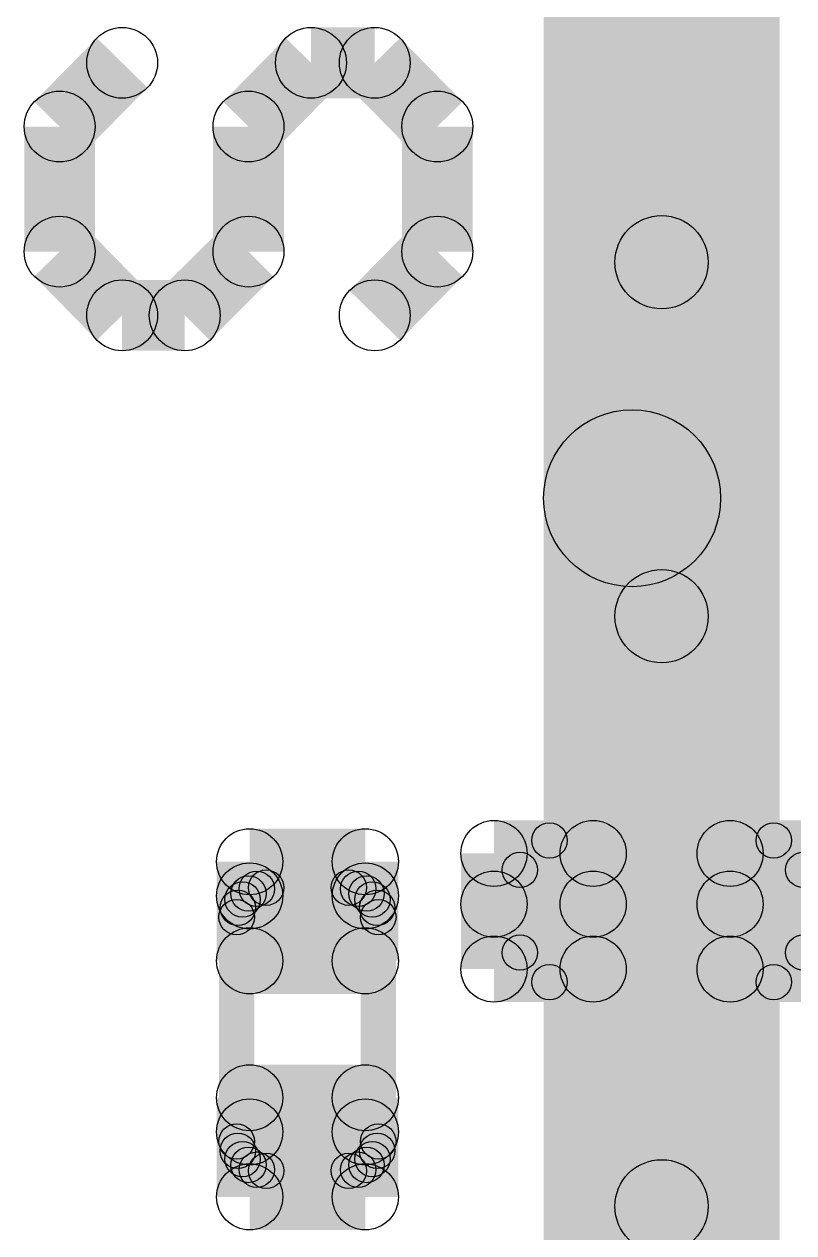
# Model space of a CAD drawing. Extents: x 0 to 126, y 0 to 22.
# Drawn here: x 7.899 to 9.555, y 7.957 to 10.558 of the extents above; entities that cross this region are included whole.
import ezdxf

# ---------------------------------------------------------------- set-up
doc = ezdxf.new("R2010")
doc.units = 0
doc.layers.get('0').update_dxf_attribs({"linetype": 'CONTINUOUS'})
for name, color, linetype in [('SEEEDSTUDIOXIAONRF52840V1_1_GTO', 10, 'CONTINUOUS'), ('SEEEDSTUDIOXIAONRF52840V1_1_GTS', 9, 'CONTINUOUS'), ('SEEEDSTUDIOXIAONRF52840V1_1_TXT', 12, 'CONTINUOUS')]:
    doc.layers.add(name, color=color, linetype=linetype)

# ---------------------------------------------------------------- blocks, each defined once
blk = doc.blocks.new('ROUND_35')
blk.add_circle((0, 0), 0.0381)
blk = doc.blocks.new('ROUND_19')
blk.add_circle((0, 0), 0.0762)
blk = doc.blocks.new('ROUND_59')
blk.add_circle((0, 0), 0.1905)
blk = doc.blocks.new('ROUND_68')
blk.add_circle((0, 0), 0.0711)
blk = doc.blocks.new('ROUND_85')
blk.add_circle((0, 0), 0.1003)

msp = doc.modelspace()

# ---------------------------------------------------------------- linework, layer by layer
at = {"layer": 'SEEEDSTUDIOXIAONRF52840V1_1_GTO'}
for points, const_width in [([(9.271, 16.3957), (9.271, 3.9497)], 0.508), ([(8.9662, 8.7376), (9.0297, 8.8011)], 0.0762), ([(9.0297, 8.8011), (9.5123, 8.8011)], 0.0762), ([(9.5123, 8.8011), (9.5758, 8.7376)], 0.0762), ([(8.9662, 8.5598), (8.9662, 8.7376)], 0.0762), ([(9.5758, 8.7376), (9.5758, 8.5598)], 0.0762), ([(8.3693, 8.6741), (8.382, 8.6868)], 0.0762), ([(8.382, 8.6868), (8.39978, 8.69696)], 0.0762), ([(8.39978, 8.69696), (8.4201, 8.6995)], 0.0762), ([(8.4201, 8.6995), (8.5979, 8.6995)], 0.0762), ([(8.5979, 8.6995), (8.61822, 8.69696)], 0.0762), ([(8.61822, 8.69696), (8.636, 8.6868)], 0.0762), ([(8.636, 8.6868), (8.6487, 8.6741)], 0.0762), ([(8.3566, 8.636), (8.35914, 8.65632)], 0.0762), ([(8.35914, 8.65632), (8.3693, 8.6741)], 0.0762), ([(8.6487, 8.6741), (8.65886, 8.65632)], 0.0762), ([(8.65886, 8.65632), (8.6614, 8.636)], 0.0762), ([(8.3566, 8.1534), (8.3566, 8.636)], 0.0762), ([(8.6614, 8.636), (8.6614, 8.1534)], 0.0762), ([(9.0297, 8.4963), (8.9662, 8.5598)], 0.0762), ([(9.5758, 8.5598), (9.5123, 8.4963)], 0.0762), ([(9.5123, 8.4963), (9.0297, 8.4963)], 0.0762), ([(8.35914, 8.13308), (8.3566, 8.1534)], 0.0762), ([(8.3693, 8.1153), (8.35914, 8.13308)], 0.0762), ([(8.65886, 8.13308), (8.6487, 8.1153)], 0.0762), ([(8.6614, 8.1534), (8.65886, 8.13308)], 0.0762), ([(8.382, 8.1026), (8.3693, 8.1153)], 0.0762), ([(8.6487, 8.1153), (8.636, 8.1026)], 0.0762), ([(8.39978, 8.09244), (8.382, 8.1026)], 0.0762), ([(8.4201, 8.0899), (8.39978, 8.09244)], 0.0762), ([(8.5979, 8.0899), (8.4201, 8.0899)], 0.0762), ([(8.61822, 8.09244), (8.5979, 8.0899)], 0.0762), ([(8.636, 8.1026), (8.61822, 8.09244)], 0.0762)]:
    msp.add_lwpolyline(points, dxfattribs=dict(at, const_width=const_width))
at = {"layer": 'SEEEDSTUDIOXIAONRF52840V1_1_GTS'}
for points, const_width in [([(9.2075, 9.5377), (9.2075, 15.8877)], 0.381), ([(8.11022, 10.47496), (7.9756, 10.3378)], 0.1524), ([(8.382, 10.3378), (8.51662, 10.47496)], 0.1524), ([(8.51662, 10.47496), (8.65378, 10.47496)], 0.1524), ([(8.65378, 10.47496), (8.7884, 10.3378)], 0.1524), ([(7.9756, 10.3378), (7.9756, 10.06856)], 0.1524), ([(8.382, 10.06856), (8.382, 10.3378)], 0.1524), ([(8.7884, 10.3378), (8.7884, 10.06856)], 0.1524), ([(7.9756, 10.06856), (8.11022, 9.9314)], 0.1524), ([(8.24484, 9.9314), (8.382, 10.06856)], 0.1524), ([(8.7884, 10.06856), (8.65378, 9.9314)], 0.1524), ([(8.11022, 9.9314), (8.24484, 9.9314)], 0.1524), ([(8.38454, 8.54202), (8.38454, 8.75538)], 0.14224), ([(8.38454, 8.75538), (8.63346, 8.75538)], 0.14224), ([(8.63346, 8.75538), (8.63346, 8.54202)], 0.14224), ([(9.12368, 8.77316), (8.91032, 8.77316)], 0.14224), ([(8.91032, 8.52424), (8.91032, 8.77316)], 0.14224), ([(9.12368, 8.77316), (9.12368, 8.52424)], 0.14224), ([(9.63168, 8.77316), (9.41832, 8.77316)], 0.14224), ([(9.41832, 8.52424), (9.41832, 8.77316)], 0.14224), ([(8.63346, 8.68172), (8.38454, 8.68172)], 0.14224), ([(8.91032, 8.66394), (9.12368, 8.66394)], 0.14224), ([(9.41832, 8.66394), (9.63168, 8.66394)], 0.14224), ([(8.63346, 8.54202), (8.38454, 8.54202)], 0.14224), ([(9.12368, 8.52424), (8.91032, 8.52424)], 0.14224), ([(9.63168, 8.52424), (9.41832, 8.52424)], 0.14224), ([(8.38454, 8.03402), (8.38454, 8.24738)], 0.14224), ([(8.38454, 8.24738), (8.63346, 8.24738)], 0.14224), ([(8.63346, 8.24738), (8.63346, 8.03402)], 0.14224), ([(8.63346, 8.17372), (8.38454, 8.17372)], 0.14224), ([(8.63346, 8.03402), (8.38454, 8.03402)], 0.14224)]:
    msp.add_lwpolyline(points, dxfattribs=dict(at, const_width=const_width))

# ---------------------------------------------------------------- block references
at = {"layer": 'SEEEDSTUDIOXIAONRF52840V1_1_GTO'}
for p in [(9.0297, 8.8011), (9.5123, 8.8011), (9.5123, 8.8011), (8.9662, 8.7376), (9.5758, 8.7376), (8.382, 8.6868), (8.39978, 8.69696), (8.4201, 8.6995), (8.5979, 8.6995), (8.61822, 8.69696), (8.636, 8.6868), (8.35914, 8.65632), (8.3693, 8.6741), (8.6487, 8.6741), (8.65886, 8.65632), (8.3566, 8.636), (8.6614, 8.636), (8.6614, 8.636), (8.9662, 8.5598), (9.5758, 8.5598), (9.0297, 8.4963), (9.5123, 8.4963), (8.3566, 8.1534), (8.35914, 8.13308), (8.65886, 8.13308), (8.6614, 8.1534), (8.3693, 8.1153), (8.6487, 8.1153), (8.382, 8.1026), (8.39978, 8.09244), (8.4201, 8.0899), (8.5979, 8.0899), (8.61822, 8.09244), (8.636, 8.1026)]:
    msp.add_blockref('ROUND_35', p, dxfattribs=at)
at = {"layer": 'SEEEDSTUDIOXIAONRF52840V1_1_GTS'}
for name, p in [('ROUND_19', (8.11022, 10.47496)), ('ROUND_19', (8.51662, 10.47496)), ('ROUND_19', (8.51662, 10.47496)), ('ROUND_19', (8.65378, 10.47496)), ('ROUND_19', (7.9756, 10.3378)), ('ROUND_19', (8.382, 10.3378)), ('ROUND_19', (8.7884, 10.3378)), ('ROUND_19', (7.9756, 10.06856)), ('ROUND_19', (8.382, 10.06856)), ('ROUND_19', (8.382, 10.06856)), ('ROUND_19', (8.7884, 10.06856)), ('ROUND_19', (8.11022, 9.9314)), ('ROUND_19', (8.24484, 9.9314)), ('ROUND_19', (8.65378, 9.9314)), ('ROUND_59', (9.2075, 9.5377)), ('ROUND_68', (8.38454, 8.75538)), ('ROUND_68', (8.63346, 8.75538)), ('ROUND_68', (8.63346, 8.75538)), ('ROUND_68', (8.91032, 8.77316)), ('ROUND_68', (8.91032, 8.77316)), ('ROUND_68', (9.12368, 8.77316)), ('ROUND_68', (9.12368, 8.77316)), ('ROUND_68', (9.41832, 8.77316)), ('ROUND_68', (9.41832, 8.77316)), ('ROUND_68', (8.38454, 8.68172)), ('ROUND_68', (8.63346, 8.68172)), ('ROUND_68', (8.91032, 8.66394)), ('ROUND_68', (9.12368, 8.66394)), ('ROUND_68', (9.41832, 8.66394)), ('ROUND_68', (8.38454, 8.54202)), ('ROUND_68', (8.63346, 8.54202)), ('ROUND_68', (8.91032, 8.52424)), ('ROUND_68', (9.12368, 8.52424)), ('ROUND_68', (9.41832, 8.52424)), ('ROUND_68', (8.38454, 8.24738)), ('ROUND_68', (8.63346, 8.24738)), ('ROUND_68', (8.63346, 8.24738)), ('ROUND_68', (8.38454, 8.17372)), ('ROUND_68', (8.63346, 8.17372)), ('ROUND_68', (8.38454, 8.03402)), ('ROUND_68', (8.63346, 8.03402))]:
    msp.add_blockref(name, p, dxfattribs=at)
at = {"layer": 'SEEEDSTUDIOXIAONRF52840V1_1_TXT'}
for p in [(9.271, 10.0457), (9.271, 9.2837), (9.271, 8.0137)]:
    msp.add_blockref('ROUND_85', p, dxfattribs=at)

doc.saveas('drawing.dxf')
